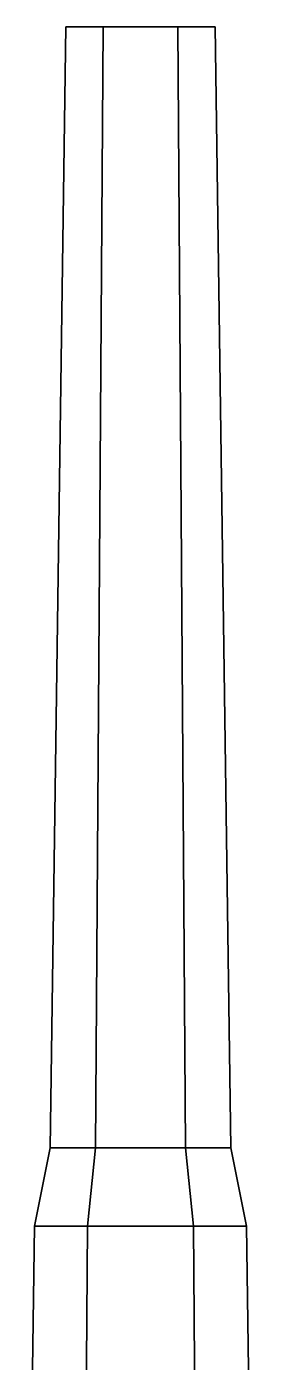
# Model space of a CAD drawing. Header units: millimetres. Extents: x -1.26 to 7, y -4.74 to 2.87.
# Drawn here: x -0.145 to 0.145, y 1.166 to 2.87 of the extents above; entities that cross this region are included whole.
import ezdxf

# ---------------------------------------------------------------- set-up
doc = ezdxf.new("R2010")
doc.units = ezdxf.units.MM
doc.layers.add('gun', color=1, linetype='Continuous')

msp = doc.modelspace()

# ---------------------------------------------------------------- linework, layer by layer
at = {"layer": 'gun'}
for points in [[(-0.0475, 2.87, 1.6923), (-0.095, 2.87, 1.61), (-0.115, 1.44, 1.61), (-0.0575, 1.44, 1.7096)], [(-0.095, 2.87, 1.61), (-0.0475, 2.87, 1.5277), (-0.0575, 1.44, 1.5104), (-0.115, 1.44, 1.61)], [(-0.095, 2.87, 1.61), (-0.0475, 2.87, 1.6923), (-0.0575, 1.44, 1.7096), (-0.115, 1.44, 1.61)], [(-0.0475, 2.87, 1.5277), (-0.095, 2.87, 1.61), (-0.115, 1.44, 1.61), (-0.0575, 1.44, 1.5104)], [(0.0475, 2.87, 1.6923), (-0.0475, 2.87, 1.6923), (-0.0575, 1.44, 1.7096), (0.0575, 1.44, 1.7096)], [(-0.0475, 2.87, 1.5277), (0.0475, 2.87, 1.5277), (0.0575, 1.44, 1.5104), (-0.0575, 1.44, 1.5104)], [(0.0475, 2.87, 1.5277), (-0.0475, 2.87, 1.5277), (-0.0575, 1.44, 1.5104), (0.0575, 1.44, 1.5104)], [(-0.0475, 2.87, 1.6923), (0.0475, 2.87, 1.6923), (0.0575, 1.44, 1.7096), (-0.0575, 1.44, 1.7096)], [(0.095, 2.87, 1.61), (0.0475, 2.87, 1.6923), (0.0575, 1.44, 1.7096), (0.115, 1.44, 1.61)], [(0.0475, 2.87, 1.5277), (0.095, 2.87, 1.61), (0.115, 1.44, 1.61), (0.0575, 1.44, 1.5104)], [(0.0475, 2.87, 1.6923), (0.095, 2.87, 1.61), (0.115, 1.44, 1.61), (0.0575, 1.44, 1.7096)], [(0.095, 2.87, 1.61), (0.0475, 2.87, 1.5277), (0.0575, 1.44, 1.5104), (0.115, 1.44, 1.61)], [(-0.0575, 1.44, 1.7096), (-0.115, 1.44, 1.61), (-0.135, 1.34, 1.61), (-0.0675, 1.34, 1.7269)], [(-0.115, 1.44, 1.61), (-0.0575, 1.44, 1.5104), (-0.0675, 1.34, 1.4931), (-0.135, 1.34, 1.61)], [(0.115, 1.44, 1.61), (-0.115, 1.44, 1.61), (-0.0575, 1.44, 1.7096), (0.0575, 1.44, 1.7096)], [(0.0575, 1.44, 1.5104), (-0.0575, 1.44, 1.5104), (-0.115, 1.44, 1.61), (0.115, 1.44, 1.61)], [(0.0575, 1.44, 1.7096), (-0.0575, 1.44, 1.7096), (-0.0675, 1.34, 1.7269), (0.0675, 1.34, 1.7269)], [(-0.0575, 1.44, 1.5104), (0.0575, 1.44, 1.5104), (0.0675, 1.34, 1.4931), (-0.0675, 1.34, 1.4931)], [(0.115, 1.44, 1.61), (0.0575, 1.44, 1.7096), (0.0675, 1.34, 1.7269), (0.135, 1.34, 1.61)], [(0.0575, 1.44, 1.5104), (0.115, 1.44, 1.61), (0.135, 1.34, 1.61), (0.0675, 1.34, 1.4931)], [(-0.0675, 1.34, 1.7269), (-0.135, 1.34, 1.61), (-0.145, 0.64, 1.61), (-0.0725, 0.64, 1.7356)], [(-0.135, 1.34, 1.61), (-0.0675, 1.34, 1.4931), (-0.0725, 0.64, 1.4844), (-0.145, 0.64, 1.61)], [(0.0675, 1.34, 1.7269), (-0.0675, 1.34, 1.7269), (-0.0725, 0.64, 1.7356), (0.0725, 0.64, 1.7356)], [(-0.0675, 1.34, 1.4931), (0.0675, 1.34, 1.4931), (0.0725, 0.64, 1.4844), (-0.0725, 0.64, 1.4844)], [(0.135, 1.34, 1.61), (0.0675, 1.34, 1.7269), (0.0725, 0.64, 1.7356), (0.145, 0.64, 1.61)], [(0.0675, 1.34, 1.4931), (0.135, 1.34, 1.61), (0.145, 0.64, 1.61), (0.0725, 0.64, 1.4844)]]:
    msp.add_3dface(points, dxfattribs=at)

doc.saveas('drawing.dxf')
